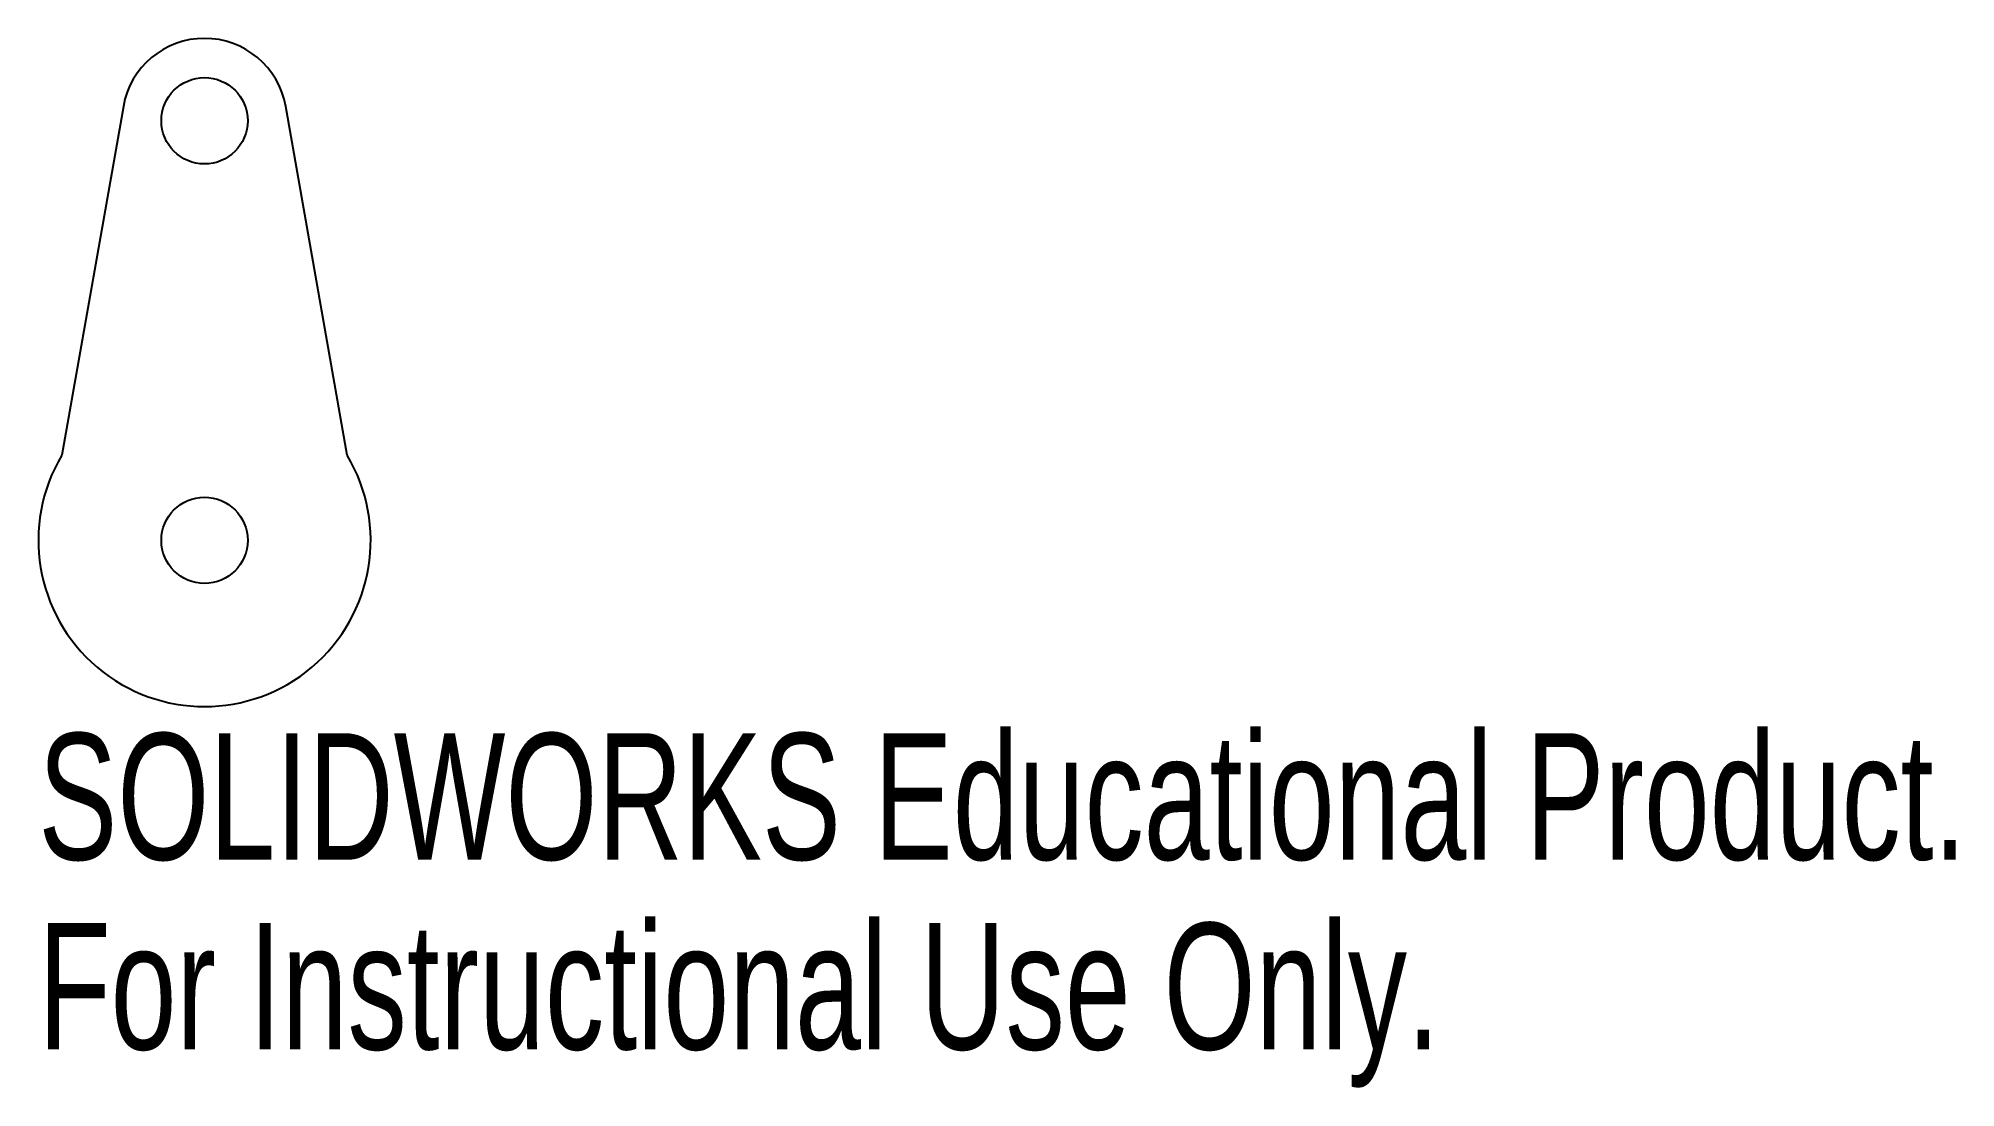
# Model space of a CAD drawing. Header units: millimetres. Extents: x -6.3 to 66.9, y -20.9 to 19.2.
import ezdxf

# ---------------------------------------------------------------- set-up
doc = ezdxf.new("R2010")
doc.units = ezdxf.units.MM
doc.styles.add('SLDTEXTSTYLE0', font='TXT', dxfattribs={"width": 0.7})

msp = doc.modelspace()

# ---------------------------------------------------------------- linework, layer by layer
at = {"color": 7, "linetype": 'Continuous', "lineweight": 25}
for p, q in [((-3.102, 16.577), (-5.451, 3.258)), ((5.451, 3.258), (3.102, 16.577))]:
    msp.add_line(p, q, dxfattribs=at)
for centre in [(0, 16.03), (0, 0)]:
    msp.add_circle(centre, 1.65, dxfattribs=at)
for centre, radius, start, end in [((0, 16.03), 3.15, 10, 170), ((0, 0), 6.35, 149.13498, 30.86502)]:
    msp.add_arc(centre, radius, start, end, dxfattribs=at)

# ---------------------------------------------------------------- texts
at = {"color": 7, "linetype": 'Continuous', "char_height": 4.83362, "attachment_point": 1, "style": 'SLDTEXTSTYLE0'}
for s, insert in [('SOLIDWORKS Educational Product.', (-6.35, -7.37)), ('For Instructional Use Only.', (-6.35, -14.62))]:
    msp.add_mtext(s, dxfattribs=dict(at, insert=insert))

doc.saveas('drawing.dxf')
